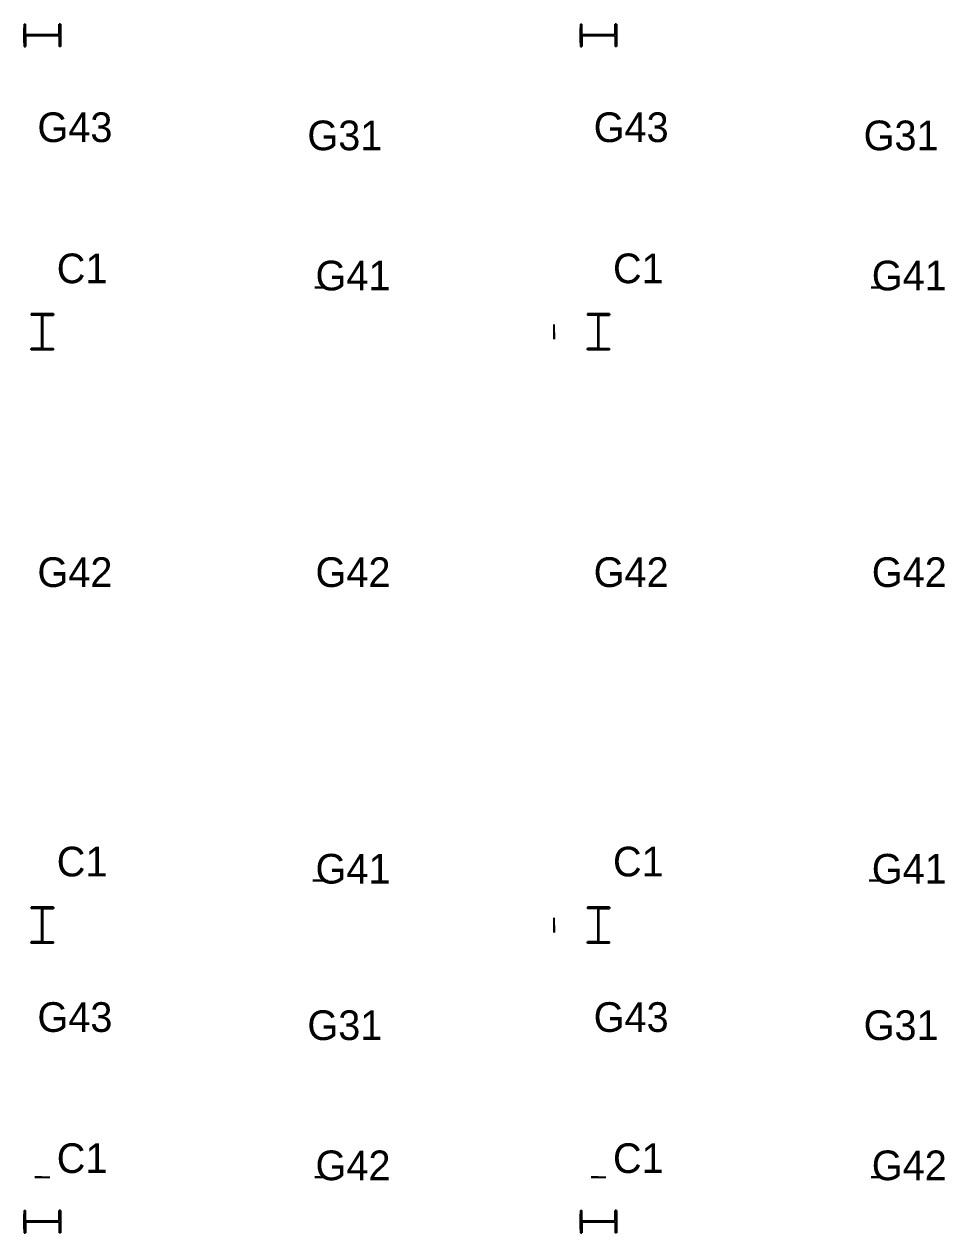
# Model space of a CAD drawing. Extents: x 0 to 468522, y -150 to 33063.
# Drawn here: x 339856 to 352269, y -150 to 16150 of the extents above; entities that cross this region are included whole.
import ezdxf
from ezdxf.enums import TextEntityAlignment as Align

# ---------------------------------------------------------------- set-up
doc = ezdxf.new("R2010")
doc.units = 0

msp = doc.modelspace()

# ---------------------------------------------------------------- linework, layer by layer
at = {"layer": 'C1'}
for p, q in [((339856, 16150, 6460), (339856, 15850, 6460)), ((339856, 16150, 6460), (339874, 16150, 6460)), ((339856, 16150, 3330), (339856, 15850, 3330)), ((339856, 16150, 3330), (339874, 16150, 3330)), ((339874, 16005.5, 6460), (339874, 16150, 6460)), ((339874, 16005.5, 3330), (339874, 16150, 3330)), ((340326, 16005.5, 6460), (340326, 16150, 6460)), ((340344, 16150, 6460), (340326, 16150, 6460)), ((340326, 16005.5, 3330), (340326, 16150, 3330)), ((340344, 16150, 3330), (340326, 16150, 3330)), ((340344, 16150, 6460), (340344, 15850, 6460)), ((340344, 16150, 3330), (340344, 15850, 3330)), ((347356, 16150, 6460), (347356, 15850, 6460)), ((347356, 16150, 6460), (347374, 16150, 6460)), ((347356, 16150, 3330), (347356, 15850, 3330)), ((347356, 16150, 3330), (347374, 16150, 3330)), ((347374, 16005.5, 6460), (347374, 16150, 6460)), ((347374, 16005.5, 3330), (347374, 16150, 3330)), ((347826, 16005.5, 6460), (347826, 16150, 6460)), ((347844, 16150, 6460), (347826, 16150, 6460)), ((347826, 16005.5, 3330), (347826, 16150, 3330)), ((347844, 16150, 3330), (347826, 16150, 3330)), ((347844, 16150, 6460), (347844, 15850, 6460)), ((347844, 16150, 3330), (347844, 15850, 3330)), ((340326, 16005.5, 6460), (339874, 16005.5, 6460)), ((339874, 16005.5, 6460), (339874, 16005.5, 6460)), ((339874, 16005.5, 6460), (339874, 16005.5, 6460)), ((339874, 16005.5, 6460), (339874, 16005.5, 6460)), ((340326, 16005.5, 3330), (339874, 16005.5, 3330)), ((339874, 16005.5, 3330), (339874, 16005.5, 3330)), ((339874, 16005.5, 3330), (339874, 16005.5, 3330)), ((339874, 16005.5, 3330), (339874, 16005.5, 3330)), ((340326, 15994.5, 6460), (339874, 15994.5, 6460)), ((339874, 15994.5, 6460), (339874, 15994.5, 6460)), ((339874, 15994.5, 6460), (339874, 15994.5, 6460)), ((339874, 15994.5, 6460), (339874, 15994.5, 6460)), ((339874, 15994.5, 6460), (339874, 15850, 6460)), ((340326, 15994.5, 3330), (339874, 15994.5, 3330)), ((339874, 15994.5, 3330), (339874, 15994.5, 3330)), ((339874, 15994.5, 3330), (339874, 15994.5, 3330)), ((339874, 15994.5, 3330), (339874, 15994.5, 3330)), ((339874, 15994.5, 3330), (339874, 15850, 3330)), ((340326, 16005.5, 6460), (340326, 16005.5, 6460)), ((340326, 16005.5, 6460), (340326, 16005.5, 6460)), ((340326, 16005.5, 6460), (340326, 16005.5, 6460)), ((340326, 16005.5, 3330), (340326, 16005.5, 3330)), ((340326, 16005.5, 3330), (340326, 16005.5, 3330)), ((340326, 16005.5, 3330), (340326, 16005.5, 3330)), ((340326, 15994.5, 6460), (340326, 15994.5, 6460)), ((340326, 15994.5, 6460), (340326, 15994.5, 6460)), ((340326, 15994.5, 6460), (340326, 15994.5, 6460)), ((340326, 15994.5, 6460), (340326, 15850, 6460)), ((340326, 15994.5, 3330), (340326, 15994.5, 3330)), ((340326, 15994.5, 3330), (340326, 15994.5, 3330)), ((340326, 15994.5, 3330), (340326, 15994.5, 3330)), ((340326, 15994.5, 3330), (340326, 15850, 3330)), ((347826, 16005.5, 6460), (347374, 16005.5, 6460)), ((347374, 16005.5, 6460), (347374, 16005.5, 6460)), ((347374, 16005.5, 6460), (347374, 16005.5, 6460)), ((347374, 16005.5, 6460), (347374, 16005.5, 6460)), ((347826, 16005.5, 3330), (347374, 16005.5, 3330)), ((347374, 16005.5, 3330), (347374, 16005.5, 3330)), ((347374, 16005.5, 3330), (347374, 16005.5, 3330)), ((347374, 16005.5, 3330), (347374, 16005.5, 3330)), ((347826, 15994.5, 6460), (347374, 15994.5, 6460)), ((347374, 15994.5, 6460), (347374, 15994.5, 6460)), ((347374, 15994.5, 6460), (347374, 15994.5, 6460)), ((347374, 15994.5, 6460), (347374, 15994.5, 6460)), ((347374, 15994.5, 6460), (347374, 15850, 6460)), ((347826, 15994.5, 3330), (347374, 15994.5, 3330)), ((347374, 15994.5, 3330), (347374, 15994.5, 3330)), ((347374, 15994.5, 3330), (347374, 15994.5, 3330)), ((347374, 15994.5, 3330), (347374, 15994.5, 3330)), ((347374, 15994.5, 3330), (347374, 15850, 3330)), ((347826, 16005.5, 6460), (347826, 16005.5, 6460)), ((347826, 16005.5, 6460), (347826, 16005.5, 6460)), ((347826, 16005.5, 6460), (347826, 16005.5, 6460)), ((347826, 16005.5, 3330), (347826, 16005.5, 3330)), ((347826, 16005.5, 3330), (347826, 16005.5, 3330)), ((347826, 16005.5, 3330), (347826, 16005.5, 3330)), ((347826, 15994.5, 6460), (347826, 15994.5, 6460)), ((347826, 15994.5, 6460), (347826, 15994.5, 6460)), ((347826, 15994.5, 6460), (347826, 15994.5, 6460)), ((347826, 15994.5, 6460), (347826, 15850, 6460)), ((347826, 15994.5, 3330), (347826, 15994.5, 3330)), ((347826, 15994.5, 3330), (347826, 15994.5, 3330)), ((347826, 15994.5, 3330), (347826, 15994.5, 3330)), ((347826, 15994.5, 3330), (347826, 15850, 3330)), ((339856, 15850, 6460), (339874, 15850, 6460)), ((339856, 15850, 3330), (339874, 15850, 3330)), ((340344, 15850, 6460), (340326, 15850, 6460)), ((340344, 15850, 3330), (340326, 15850, 3330)), ((347356, 15850, 6460), (347374, 15850, 6460)), ((347356, 15850, 3330), (347374, 15850, 3330)), ((347844, 15850, 6460), (347826, 15850, 6460)), ((347844, 15850, 3330), (347826, 15850, 3330)), ((340250, 12244, 6460), (339950, 12244, 6460)), ((339950, 12244, 6460), (339950, 12226, 6460)), ((340250, 12244, 3330), (339950, 12244, 3330)), ((339950, 12244, 3330), (339950, 12226, 3330)), ((340094.5, 12226, 6460), (339950, 12226, 6460)), ((340094.5, 12226, 3330), (339950, 12226, 3330)), ((340094.5, 11774, 6460), (340094.5, 12226, 6460)), ((340094.5, 12226, 6460), (340094.5, 12226, 6460)), ((340094.5, 12226, 6460), (340094.5, 12226, 6460)), ((340094.5, 12226, 6460), (340094.5, 12226, 6460)), ((340094.5, 11774, 3330), (340094.5, 12226, 3330)), ((340094.5, 12226, 3330), (340094.5, 12226, 3330)), ((340094.5, 12226, 3330), (340094.5, 12226, 3330)), ((340094.5, 12226, 3330), (340094.5, 12226, 3330)), ((340105.5, 11774, 6460), (340105.5, 12226, 6460)), ((340105.5, 12226, 6460), (340105.5, 12226, 6460)), ((340105.5, 12226, 6460), (340105.5, 12226, 6460)), ((340105.5, 12226, 6460), (340105.5, 12226, 6460)), ((340105.5, 12226, 6460), (340250, 12226, 6460)), ((340105.5, 11774, 3330), (340105.5, 12226, 3330)), ((340105.5, 12226, 3330), (340105.5, 12226, 3330)), ((340105.5, 12226, 3330), (340105.5, 12226, 3330)), ((340105.5, 12226, 3330), (340105.5, 12226, 3330)), ((340105.5, 12226, 3330), (340250, 12226, 3330)), ((340250, 12244, 6460), (340250, 12226, 6460)), ((340250, 12244, 3330), (340250, 12226, 3330)), ((347750, 12244, 6460), (347450, 12244, 6460)), ((347450, 12244, 6460), (347450, 12226, 6460)), ((347750, 12244, 3330), (347450, 12244, 3330)), ((347450, 12244, 3330), (347450, 12226, 3330)), ((347594.5, 12226, 6460), (347450, 12226, 6460)), ((347594.5, 12226, 3330), (347450, 12226, 3330)), ((347594.5, 11774, 6460), (347594.5, 12226, 6460)), ((347594.5, 12226, 6460), (347594.5, 12226, 6460)), ((347594.5, 12226, 6460), (347594.5, 12226, 6460)), ((347594.5, 12226, 6460), (347594.5, 12226, 6460)), ((347594.5, 11774, 3330), (347594.5, 12226, 3330)), ((347594.5, 12226, 3330), (347594.5, 12226, 3330)), ((347594.5, 12226, 3330), (347594.5, 12226, 3330)), ((347594.5, 12226, 3330), (347594.5, 12226, 3330)), ((347605.5, 11774, 6460), (347605.5, 12226, 6460)), ((347605.5, 12226, 6460), (347605.5, 12226, 6460)), ((347605.5, 12226, 6460), (347605.5, 12226, 6460)), ((347605.5, 12226, 6460), (347605.5, 12226, 6460)), ((347605.5, 12226, 6460), (347750, 12226, 6460)), ((347605.5, 11774, 3330), (347605.5, 12226, 3330)), ((347605.5, 12226, 3330), (347605.5, 12226, 3330)), ((347605.5, 12226, 3330), (347605.5, 12226, 3330)), ((347605.5, 12226, 3330), (347605.5, 12226, 3330)), ((347605.5, 12226, 3330), (347750, 12226, 3330)), ((347750, 12244, 6460), (347750, 12226, 6460)), ((347750, 12244, 3330), (347750, 12226, 3330)), ((340094.5, 11774, 6460), (339950, 11774, 6460)), ((339950, 11756, 6460), (339950, 11774, 6460)), ((340094.5, 11774, 3330), (339950, 11774, 3330)), ((339950, 11756, 3330), (339950, 11774, 3330)), ((340250, 11756, 6460), (339950, 11756, 6460)), ((340250, 11756, 3330), (339950, 11756, 3330)), ((340094.5, 11774, 6460), (340094.5, 11774, 6460)), ((340094.5, 11774, 6460), (340094.5, 11774, 6460)), ((340094.5, 11774, 6460), (340094.5, 11774, 6460)), ((340094.5, 11774, 3330), (340094.5, 11774, 3330)), ((340094.5, 11774, 3330), (340094.5, 11774, 3330)), ((340094.5, 11774, 3330), (340094.5, 11774, 3330)), ((340105.5, 11774, 6460), (340105.5, 11774, 6460)), ((340105.5, 11774, 6460), (340105.5, 11774, 6460)), ((340105.5, 11774, 6460), (340105.5, 11774, 6460)), ((340105.5, 11774, 6460), (340250, 11774, 6460)), ((340105.5, 11774, 3330), (340105.5, 11774, 3330)), ((340105.5, 11774, 3330), (340105.5, 11774, 3330)), ((340105.5, 11774, 3330), (340105.5, 11774, 3330)), ((340105.5, 11774, 3330), (340250, 11774, 3330)), ((340250, 11756, 6460), (340250, 11774, 6460)), ((340250, 11756, 3330), (340250, 11774, 3330)), ((347594.5, 11774, 6460), (347450, 11774, 6460)), ((347450, 11756, 6460), (347450, 11774, 6460)), ((347594.5, 11774, 3330), (347450, 11774, 3330)), ((347450, 11756, 3330), (347450, 11774, 3330)), ((347750, 11756, 6460), (347450, 11756, 6460)), ((347750, 11756, 3330), (347450, 11756, 3330)), ((347594.5, 11774, 6460), (347594.5, 11774, 6460)), ((347594.5, 11774, 6460), (347594.5, 11774, 6460)), ((347594.5, 11774, 6460), (347594.5, 11774, 6460)), ((347594.5, 11774, 3330), (347594.5, 11774, 3330)), ((347594.5, 11774, 3330), (347594.5, 11774, 3330)), ((347594.5, 11774, 3330), (347594.5, 11774, 3330)), ((347605.5, 11774, 6460), (347605.5, 11774, 6460)), ((347605.5, 11774, 6460), (347605.5, 11774, 6460)), ((347605.5, 11774, 6460), (347605.5, 11774, 6460)), ((347605.5, 11774, 6460), (347750, 11774, 6460)), ((347605.5, 11774, 3330), (347605.5, 11774, 3330)), ((347605.5, 11774, 3330), (347605.5, 11774, 3330)), ((347605.5, 11774, 3330), (347605.5, 11774, 3330)), ((347605.5, 11774, 3330), (347750, 11774, 3330)), ((347750, 11756, 6460), (347750, 11774, 6460)), ((347750, 11756, 3330), (347750, 11774, 3330)), ((340250, 4244, 6460), (339950, 4244, 6460)), ((339950, 4244, 6460), (339950, 4226, 6460)), ((340250, 4244, 3330), (339950, 4244, 3330)), ((339950, 4244, 3330), (339950, 4226, 3330)), ((340250, 4244, 6460), (340250, 4226, 6460)), ((340250, 4244, 3330), (340250, 4226, 3330)), ((347750, 4244, 6460), (347450, 4244, 6460)), ((347450, 4244, 6460), (347450, 4226, 6460)), ((347750, 4244, 3330), (347450, 4244, 3330)), ((347450, 4244, 3330), (347450, 4226, 3330)), ((347750, 4244, 6460), (347750, 4226, 6460)), ((347750, 4244, 3330), (347750, 4226, 3330)), ((340094.5, 4226, 6460), (339950, 4226, 6460)), ((340094.5, 4226, 3330), (339950, 4226, 3330)), ((340094.5, 3774, 6460), (340094.5, 4226, 6460)), ((340094.5, 4226, 6460), (340094.5, 4226, 6460)), ((340094.5, 4226, 6460), (340094.5, 4226, 6460)), ((340094.5, 4226, 6460), (340094.5, 4226, 6460)), ((340094.5, 3774, 3330), (340094.5, 4226, 3330)), ((340094.5, 4226, 3330), (340094.5, 4226, 3330)), ((340094.5, 4226, 3330), (340094.5, 4226, 3330)), ((340094.5, 4226, 3330), (340094.5, 4226, 3330)), ((340105.5, 3774, 6460), (340105.5, 4226, 6460)), ((340105.5, 4226, 6460), (340105.5, 4226, 6460)), ((340105.5, 4226, 6460), (340105.5, 4226, 6460)), ((340105.5, 4226, 6460), (340105.5, 4226, 6460)), ((340105.5, 4226, 6460), (340250, 4226, 6460)), ((340105.5, 3774, 3330), (340105.5, 4226, 3330)), ((340105.5, 4226, 3330), (340105.5, 4226, 3330)), ((340105.5, 4226, 3330), (340105.5, 4226, 3330)), ((340105.5, 4226, 3330), (340105.5, 4226, 3330)), ((340105.5, 4226, 3330), (340250, 4226, 3330)), ((347594.5, 4226, 6460), (347450, 4226, 6460)), ((347594.5, 4226, 3330), (347450, 4226, 3330)), ((347594.5, 3774, 6460), (347594.5, 4226, 6460)), ((347594.5, 4226, 6460), (347594.5, 4226, 6460)), ((347594.5, 4226, 6460), (347594.5, 4226, 6460)), ((347594.5, 4226, 6460), (347594.5, 4226, 6460)), ((347594.5, 3774, 3330), (347594.5, 4226, 3330)), ((347594.5, 4226, 3330), (347594.5, 4226, 3330)), ((347594.5, 4226, 3330), (347594.5, 4226, 3330)), ((347594.5, 4226, 3330), (347594.5, 4226, 3330)), ((347605.5, 3774, 6460), (347605.5, 4226, 6460)), ((347605.5, 4226, 6460), (347605.5, 4226, 6460)), ((347605.5, 4226, 6460), (347605.5, 4226, 6460)), ((347605.5, 4226, 6460), (347605.5, 4226, 6460)), ((347605.5, 4226, 6460), (347750, 4226, 6460)), ((347605.5, 3774, 3330), (347605.5, 4226, 3330)), ((347605.5, 4226, 3330), (347605.5, 4226, 3330)), ((347605.5, 4226, 3330), (347605.5, 4226, 3330)), ((347605.5, 4226, 3330), (347605.5, 4226, 3330)), ((347605.5, 4226, 3330), (347750, 4226, 3330)), ((340094.5, 3774, 6460), (339950, 3774, 6460)), ((339950, 3756, 6460), (339950, 3774, 6460)), ((340094.5, 3774, 3330), (339950, 3774, 3330)), ((339950, 3756, 3330), (339950, 3774, 3330)), ((340250, 3756, 6460), (339950, 3756, 6460)), ((340250, 3756, 3330), (339950, 3756, 3330)), ((340094.5, 3774, 6460), (340094.5, 3774, 6460)), ((340094.5, 3774, 6460), (340094.5, 3774, 6460)), ((340094.5, 3774, 6460), (340094.5, 3774, 6460)), ((340094.5, 3774, 3330), (340094.5, 3774, 3330)), ((340094.5, 3774, 3330), (340094.5, 3774, 3330)), ((340094.5, 3774, 3330), (340094.5, 3774, 3330)), ((340105.5, 3774, 6460), (340105.5, 3774, 6460)), ((340105.5, 3774, 6460), (340105.5, 3774, 6460)), ((340105.5, 3774, 6460), (340105.5, 3774, 6460)), ((340105.5, 3774, 6460), (340250, 3774, 6460)), ((340105.5, 3774, 3330), (340105.5, 3774, 3330)), ((340105.5, 3774, 3330), (340105.5, 3774, 3330)), ((340105.5, 3774, 3330), (340105.5, 3774, 3330)), ((340105.5, 3774, 3330), (340250, 3774, 3330)), ((340250, 3756, 6460), (340250, 3774, 6460)), ((340250, 3756, 3330), (340250, 3774, 3330)), ((347594.5, 3774, 6460), (347450, 3774, 6460)), ((347450, 3756, 6460), (347450, 3774, 6460)), ((347594.5, 3774, 3330), (347450, 3774, 3330)), ((347450, 3756, 3330), (347450, 3774, 3330)), ((347750, 3756, 6460), (347450, 3756, 6460)), ((347750, 3756, 3330), (347450, 3756, 3330)), ((347594.5, 3774, 6460), (347594.5, 3774, 6460)), ((347594.5, 3774, 6460), (347594.5, 3774, 6460)), ((347594.5, 3774, 6460), (347594.5, 3774, 6460)), ((347594.5, 3774, 3330), (347594.5, 3774, 3330)), ((347594.5, 3774, 3330), (347594.5, 3774, 3330)), ((347594.5, 3774, 3330), (347594.5, 3774, 3330)), ((347605.5, 3774, 6460), (347605.5, 3774, 6460)), ((347605.5, 3774, 6460), (347605.5, 3774, 6460)), ((347605.5, 3774, 6460), (347605.5, 3774, 6460)), ((347605.5, 3774, 6460), (347750, 3774, 6460)), ((347605.5, 3774, 3330), (347605.5, 3774, 3330)), ((347605.5, 3774, 3330), (347605.5, 3774, 3330)), ((347605.5, 3774, 3330), (347605.5, 3774, 3330)), ((347605.5, 3774, 3330), (347750, 3774, 3330)), ((347750, 3756, 6460), (347750, 3774, 6460)), ((347750, 3756, 3330), (347750, 3774, 3330)), ((339856, 150, 6460), (339856, -150, 6460)), ((339856, 150, 6460), (339874, 150, 6460)), ((339856, 150, 3330), (339856, -150, 3330)), ((339856, 150, 3330), (339874, 150, 3330)), ((339874, 5.5, 6460), (339874, 150, 6460)), ((339874, 5.5, 3330), (339874, 150, 3330)), ((340326, 5.5, 6460), (339874, 5.5, 6460)), ((339874, 5.5, 6460), (339874, 5.5, 6460)), ((339874, 5.5, 6460), (339874, 5.5, 6460)), ((339874, 5.5, 6460), (339874, 5.5, 6460)), ((340326, 5.5, 3330), (339874, 5.5, 3330)), ((339874, 5.5, 3330), (339874, 5.5, 3330)), ((339874, 5.5, 3330), (339874, 5.5, 3330)), ((339874, 5.5, 3330), (339874, 5.5, 3330)), ((340326, 5.5, 6460), (340326, 150, 6460)), ((340344, 150, 6460), (340326, 150, 6460)), ((340326, 5.5, 3330), (340326, 150, 3330)), ((340344, 150, 3330), (340326, 150, 3330)), ((340326, 5.5, 6460), (340326, 5.5, 6460)), ((340326, 5.5, 6460), (340326, 5.5, 6460)), ((340326, 5.5, 6460), (340326, 5.5, 6460)), ((340326, 5.5, 3330), (340326, 5.5, 3330)), ((340326, 5.5, 3330), (340326, 5.5, 3330)), ((340326, 5.5, 3330), (340326, 5.5, 3330)), ((340344, 150, 6460), (340344, -150, 6460)), ((340344, 150, 3330), (340344, -150, 3330)), ((347356, 150, 6460), (347356, -150, 6460)), ((347356, 150, 6460), (347374, 150, 6460)), ((347356, 150, 3330), (347356, -150, 3330)), ((347356, 150, 3330), (347374, 150, 3330)), ((347374, 5.5, 6460), (347374, 150, 6460)), ((347374, 5.5, 3330), (347374, 150, 3330)), ((347826, 5.5, 6460), (347374, 5.5, 6460)), ((347374, 5.5, 6460), (347374, 5.5, 6460)), ((347374, 5.5, 6460), (347374, 5.5, 6460)), ((347374, 5.5, 6460), (347374, 5.5, 6460)), ((347826, 5.5, 3330), (347374, 5.5, 3330)), ((347374, 5.5, 3330), (347374, 5.5, 3330)), ((347374, 5.5, 3330), (347374, 5.5, 3330)), ((347374, 5.5, 3330), (347374, 5.5, 3330)), ((347826, 5.5, 6460), (347826, 150, 6460)), ((347844, 150, 6460), (347826, 150, 6460)), ((347826, 5.5, 3330), (347826, 150, 3330)), ((347844, 150, 3330), (347826, 150, 3330)), ((347826, 5.5, 6460), (347826, 5.5, 6460)), ((347826, 5.5, 6460), (347826, 5.5, 6460)), ((347826, 5.5, 6460), (347826, 5.5, 6460)), ((347826, 5.5, 3330), (347826, 5.5, 3330)), ((347826, 5.5, 3330), (347826, 5.5, 3330)), ((347826, 5.5, 3330), (347826, 5.5, 3330)), ((347844, 150, 6460), (347844, -150, 6460)), ((347844, 150, 3330), (347844, -150, 3330)), ((339856, -150, 6460), (339874, -150, 6460)), ((339856, -150, 3330), (339874, -150, 3330)), ((340326, -5.5, 6460), (339874, -5.5, 6460)), ((339874, -5.5, 6460), (339874, -5.5, 6460)), ((339874, -5.5, 6460), (339874, -5.5, 6460)), ((339874, -5.5, 6460), (339874, -5.5, 6460)), ((339874, -5.5, 6460), (339874, -150, 6460)), ((340326, -5.5, 3330), (339874, -5.5, 3330)), ((339874, -5.5, 3330), (339874, -5.5, 3330)), ((339874, -5.5, 3330), (339874, -5.5, 3330)), ((339874, -5.5, 3330), (339874, -5.5, 3330)), ((339874, -5.5, 3330), (339874, -150, 3330)), ((340326, -5.5, 6460), (340326, -5.5, 6460)), ((340326, -5.5, 6460), (340326, -5.5, 6460)), ((340326, -5.5, 6460), (340326, -5.5, 6460)), ((340326, -5.5, 6460), (340326, -150, 6460)), ((340326, -5.5, 3330), (340326, -5.5, 3330)), ((340326, -5.5, 3330), (340326, -5.5, 3330)), ((340326, -5.5, 3330), (340326, -5.5, 3330)), ((340326, -5.5, 3330), (340326, -150, 3330)), ((340344, -150, 6460), (340326, -150, 6460)), ((340344, -150, 3330), (340326, -150, 3330)), ((347356, -150, 6460), (347374, -150, 6460)), ((347356, -150, 3330), (347374, -150, 3330)), ((347826, -5.5, 6460), (347374, -5.5, 6460)), ((347374, -5.5, 6460), (347374, -5.5, 6460)), ((347374, -5.5, 6460), (347374, -5.5, 6460)), ((347374, -5.5, 6460), (347374, -5.5, 6460)), ((347374, -5.5, 6460), (347374, -150, 6460)), ((347826, -5.5, 3330), (347374, -5.5, 3330)), ((347374, -5.5, 3330), (347374, -5.5, 3330)), ((347374, -5.5, 3330), (347374, -5.5, 3330)), ((347374, -5.5, 3330), (347374, -5.5, 3330)), ((347374, -5.5, 3330), (347374, -150, 3330)), ((347826, -5.5, 6460), (347826, -5.5, 6460)), ((347826, -5.5, 6460), (347826, -5.5, 6460)), ((347826, -5.5, 6460), (347826, -5.5, 6460)), ((347826, -5.5, 6460), (347826, -150, 6460)), ((347826, -5.5, 3330), (347826, -5.5, 3330)), ((347826, -5.5, 3330), (347826, -5.5, 3330)), ((347826, -5.5, 3330), (347826, -5.5, 3330)), ((347826, -5.5, 3330), (347826, -150, 3330)), ((347844, -150, 6460), (347826, -150, 6460)), ((347844, -150, 3330), (347826, -150, 3330))]:
    msp.add_line(p, q, dxfattribs=at)
at = {"layer": 'G31', "extrusion": (0, 1, 0)}
for p, q in [((343775, 12600, 6610), (343925, 12600, 6610)), ((343775, 12600, 6310), (343925, 12600, 6310)), ((343846.75, 12600, 6601), (343775, 12600, 6601)), ((343775, 12600, 6610), (343775, 12600, 6601)), ((343846.75, 12600, 6319), (343775, 12600, 6319)), ((343775, 12600, 6310), (343775, 12600, 6319)), ((343846.75, 12600, 6319), (343846.75, 12600, 6601)), ((343846.75, 12600, 6601), (343846.75, 12600, 6601)), ((343846.75, 12600, 6319), (343846.75, 12600, 6319)), ((343846.75, 12600, 6601), (343846.75, 12600, 6601)), ((343846.75, 12600, 6319), (343846.75, 12600, 6319)), ((343846.75, 12600, 6601), (343846.75, 12600, 6601)), ((343846.75, 12600, 6319), (343846.75, 12600, 6319)), ((343853.25, 12600, 6319), (343853.25, 12600, 6601)), ((343853.25, 12600, 6319), (343853.25, 12600, 6319)), ((343853.25, 12600, 6601), (343853.25, 12600, 6601)), ((343853.25, 12600, 6319), (343853.25, 12600, 6319)), ((343853.25, 12600, 6601), (343853.25, 12600, 6601)), ((343853.25, 12600, 6319), (343853.25, 12600, 6319)), ((343853.25, 12600, 6601), (343853.25, 12600, 6601)), ((343853.25, 12600, 6601), (343925, 12600, 6601)), ((343853.25, 12600, 6319), (343925, 12600, 6319)), ((343925, 12600, 6610), (343925, 12600, 6601)), ((343925, 12600, 6310), (343925, 12600, 6319)), ((351275, 12600, 6610), (351425, 12600, 6610)), ((351275, 12600, 6310), (351425, 12600, 6310)), ((351346.75, 12600, 6601), (351275, 12600, 6601)), ((351275, 12600, 6610), (351275, 12600, 6601)), ((351346.75, 12600, 6319), (351275, 12600, 6319)), ((351275, 12600, 6310), (351275, 12600, 6319)), ((351346.75, 12600, 6319), (351346.75, 12600, 6601)), ((351346.75, 12600, 6601), (351346.75, 12600, 6601)), ((351346.75, 12600, 6319), (351346.75, 12600, 6319)), ((351346.75, 12600, 6601), (351346.75, 12600, 6601)), ((351346.75, 12600, 6319), (351346.75, 12600, 6319)), ((351346.75, 12600, 6601), (351346.75, 12600, 6601)), ((351346.75, 12600, 6319), (351346.75, 12600, 6319)), ((351353.25, 12600, 6319), (351353.25, 12600, 6601)), ((351353.25, 12600, 6319), (351353.25, 12600, 6319)), ((351353.25, 12600, 6601), (351353.25, 12600, 6601)), ((351353.25, 12600, 6319), (351353.25, 12600, 6319)), ((351353.25, 12600, 6601), (351353.25, 12600, 6601)), ((351353.25, 12600, 6319), (351353.25, 12600, 6319)), ((351353.25, 12600, 6601), (351353.25, 12600, 6601)), ((351353.25, 12600, 6601), (351425, 12600, 6601)), ((351353.25, 12600, 6319), (351425, 12600, 6319)), ((351425, 12600, 6610), (351425, 12600, 6601)), ((351425, 12600, 6310), (351425, 12600, 6319)), ((343775, 600, 6610), (343925, 600, 6610)), ((343775, 600, 6310), (343925, 600, 6310)), ((343846.75, 600, 6601), (343775, 600, 6601)), ((343775, 600, 6610), (343775, 600, 6601)), ((343846.75, 600, 6319), (343775, 600, 6319)), ((343775, 600, 6310), (343775, 600, 6319)), ((343846.75, 600, 6319), (343846.75, 600, 6601)), ((343846.75, 600, 6601), (343846.75, 600, 6601)), ((343846.75, 600, 6319), (343846.75, 600, 6319)), ((343846.75, 600, 6601), (343846.75, 600, 6601)), ((343846.75, 600, 6319), (343846.75, 600, 6319)), ((343846.75, 600, 6601), (343846.75, 600, 6601)), ((343846.75, 600, 6319), (343846.75, 600, 6319)), ((343853.25, 600, 6319), (343853.25, 600, 6601)), ((343853.25, 600, 6319), (343853.25, 600, 6319)), ((343853.25, 600, 6601), (343853.25, 600, 6601)), ((343853.25, 600, 6319), (343853.25, 600, 6319)), ((343853.25, 600, 6601), (343853.25, 600, 6601)), ((343853.25, 600, 6319), (343853.25, 600, 6319)), ((343853.25, 600, 6601), (343853.25, 600, 6601)), ((343853.25, 600, 6601), (343925, 600, 6601)), ((343853.25, 600, 6319), (343925, 600, 6319)), ((343925, 600, 6610), (343925, 600, 6601)), ((343925, 600, 6310), (343925, 600, 6319)), ((351275, 600, 6610), (351425, 600, 6610)), ((351275, 600, 6310), (351425, 600, 6310)), ((351346.75, 600, 6601), (351275, 600, 6601)), ((351275, 600, 6610), (351275, 600, 6601)), ((351346.75, 600, 6319), (351275, 600, 6319)), ((351275, 600, 6310), (351275, 600, 6319)), ((351346.75, 600, 6319), (351346.75, 600, 6601)), ((351346.75, 600, 6601), (351346.75, 600, 6601)), ((351346.75, 600, 6319), (351346.75, 600, 6319)), ((351346.75, 600, 6601), (351346.75, 600, 6601)), ((351346.75, 600, 6319), (351346.75, 600, 6319)), ((351346.75, 600, 6601), (351346.75, 600, 6601)), ((351346.75, 600, 6319), (351346.75, 600, 6319)), ((351353.25, 600, 6319), (351353.25, 600, 6601)), ((351353.25, 600, 6319), (351353.25, 600, 6319)), ((351353.25, 600, 6601), (351353.25, 600, 6601)), ((351353.25, 600, 6319), (351353.25, 600, 6319)), ((351353.25, 600, 6601), (351353.25, 600, 6601)), ((351353.25, 600, 6319), (351353.25, 600, 6319)), ((351353.25, 600, 6601), (351353.25, 600, 6601)), ((351353.25, 600, 6601), (351425, 600, 6601)), ((351353.25, 600, 6319), (351425, 600, 6319)), ((351425, 600, 6610), (351425, 600, 6601)), ((351425, 600, 6310), (351425, 600, 6319))]:
    msp.add_line(p, q, dxfattribs=at)
at = {"layer": 'G41', "extrusion": (-1, 0, 0)}
for p, q in [((347000, 11900, 6660), (347000, 12100, 6660)), ((347000, 11900, 6260), (347000, 12100, 6260)), ((347000, 12006, 6638), (347000, 12100, 6638)), ((347000, 12100, 6660), (347000, 12100, 6638)), ((347000, 12006, 6282), (347000, 12100, 6282)), ((347000, 12100, 6260), (347000, 12100, 6282)), ((347000, 12006, 6282), (347000, 12006, 6638)), ((347000, 12006, 6282), (347000, 12006, 6282)), ((347000, 12006, 6638), (347000, 12006, 6638)), ((347000, 12006, 6282), (347000, 12006, 6282)), ((347000, 12006, 6638), (347000, 12006, 6638)), ((347000, 12006, 6282), (347000, 12006, 6282)), ((347000, 12006, 6638), (347000, 12006, 6638)), ((347000, 11994, 6282), (347000, 11994, 6638)), ((347000, 11994, 6638), (347000, 11994, 6638)), ((347000, 11994, 6282), (347000, 11994, 6282)), ((347000, 11994, 6638), (347000, 11994, 6638)), ((347000, 11994, 6282), (347000, 11994, 6282)), ((347000, 11994, 6638), (347000, 11994, 6638)), ((347000, 11994, 6282), (347000, 11994, 6282)), ((347000, 11994, 6638), (347000, 11900, 6638)), ((347000, 11994, 6282), (347000, 11900, 6282)), ((347000, 11900, 6660), (347000, 11900, 6638)), ((347000, 11900, 6260), (347000, 11900, 6282)), ((347000, 3900, 6660), (347000, 4100, 6660)), ((347000, 3900, 6260), (347000, 4100, 6260)), ((347000, 4006, 6638), (347000, 4100, 6638)), ((347000, 4100, 6660), (347000, 4100, 6638)), ((347000, 4006, 6282), (347000, 4100, 6282)), ((347000, 4100, 6260), (347000, 4100, 6282)), ((347000, 4006, 6282), (347000, 4006, 6638)), ((347000, 4006, 6282), (347000, 4006, 6282)), ((347000, 4006, 6638), (347000, 4006, 6638)), ((347000, 4006, 6282), (347000, 4006, 6282)), ((347000, 4006, 6638), (347000, 4006, 6638)), ((347000, 4006, 6282), (347000, 4006, 6282)), ((347000, 4006, 6638), (347000, 4006, 6638)), ((347000, 3994, 6282), (347000, 3994, 6638)), ((347000, 3994, 6638), (347000, 3994, 6638)), ((347000, 3994, 6282), (347000, 3994, 6282)), ((347000, 3994, 6638), (347000, 3994, 6638)), ((347000, 3994, 6282), (347000, 3994, 6282)), ((347000, 3994, 6638), (347000, 3994, 6638)), ((347000, 3994, 6282), (347000, 3994, 6282)), ((347000, 3994, 6638), (347000, 3900, 6638)), ((347000, 3994, 6282), (347000, 3900, 6282)), ((347000, 3900, 6660), (347000, 3900, 6638)), ((347000, 3900, 6260), (347000, 3900, 6282))]:
    msp.add_line(p, q, dxfattribs=at)
at = {"layer": 'G42', "extrusion": (-1, 0, 0)}
for p, q in [((339856, 15900, 6660), (339856, 16100, 6660)), ((339856, 15900, 6260), (339856, 16100, 6260)), ((339856, 16004.5, 6646), (339856, 16100, 6646)), ((339856, 16100, 6660), (339856, 16100, 6646)), ((339856, 16004.5, 6274), (339856, 16100, 6274)), ((339856, 16100, 6260), (339856, 16100, 6274)), ((339856, 16004.5, 6274), (339856, 16004.5, 6646)), ((339856, 16004.5, 6274), (339856, 16004.5, 6274)), ((339856, 16004.5, 6646), (339856, 16004.5, 6646)), ((339856, 16004.5, 6274), (339856, 16004.5, 6274)), ((339856, 16004.5, 6646), (339856, 16004.5, 6646)), ((339856, 16004.5, 6274), (339856, 16004.5, 6274)), ((339856, 16004.5, 6646), (339856, 16004.5, 6646)), ((339856, 15995.5, 6274), (339856, 15995.5, 6646)), ((339856, 15995.5, 6646), (339856, 15995.5, 6646)), ((339856, 15995.5, 6274), (339856, 15995.5, 6274)), ((339856, 15995.5, 6646), (339856, 15995.5, 6646)), ((339856, 15995.5, 6274), (339856, 15995.5, 6274)), ((339856, 15995.5, 6646), (339856, 15995.5, 6646)), ((339856, 15995.5, 6274), (339856, 15995.5, 6274)), ((339856, 15995.5, 6646), (339856, 15900, 6646)), ((339856, 15995.5, 6274), (339856, 15900, 6274)), ((347356, 15900, 6660), (347356, 16100, 6660)), ((347356, 15900, 6260), (347356, 16100, 6260)), ((347356, 16004.5, 6646), (347356, 16100, 6646)), ((347356, 16100, 6660), (347356, 16100, 6646)), ((347356, 16004.5, 6274), (347356, 16100, 6274)), ((347356, 16100, 6260), (347356, 16100, 6274)), ((347356, 16004.5, 6274), (347356, 16004.5, 6646)), ((347356, 16004.5, 6274), (347356, 16004.5, 6274)), ((347356, 16004.5, 6646), (347356, 16004.5, 6646)), ((347356, 16004.5, 6274), (347356, 16004.5, 6274)), ((347356, 16004.5, 6646), (347356, 16004.5, 6646)), ((347356, 16004.5, 6274), (347356, 16004.5, 6274)), ((347356, 16004.5, 6646), (347356, 16004.5, 6646)), ((347356, 15995.5, 6274), (347356, 15995.5, 6646)), ((347356, 15995.5, 6646), (347356, 15995.5, 6646)), ((347356, 15995.5, 6274), (347356, 15995.5, 6274)), ((347356, 15995.5, 6646), (347356, 15995.5, 6646)), ((347356, 15995.5, 6274), (347356, 15995.5, 6274)), ((347356, 15995.5, 6646), (347356, 15995.5, 6646)), ((347356, 15995.5, 6274), (347356, 15995.5, 6274)), ((347356, 15995.5, 6646), (347356, 15900, 6646)), ((347356, 15995.5, 6274), (347356, 15900, 6274)), ((339856, 15900, 6660), (339856, 15900, 6646)), ((339856, 15900, 6260), (339856, 15900, 6274)), ((347356, 15900, 6660), (347356, 15900, 6646)), ((347356, 15900, 6260), (347356, 15900, 6274)), ((339856, -100, 6660), (339856, 100, 6660)), ((339856, -100, 6260), (339856, 100, 6260)), ((339856, 4.5, 6646), (339856, 100, 6646)), ((339856, 100, 6660), (339856, 100, 6646)), ((339856, 4.5, 6274), (339856, 100, 6274)), ((339856, 100, 6260), (339856, 100, 6274)), ((339856, 4.5, 6274), (339856, 4.5, 6646)), ((339856, 4.5, 6274), (339856, 4.5, 6274)), ((339856, 4.5, 6646), (339856, 4.5, 6646)), ((339856, 4.5, 6274), (339856, 4.5, 6274)), ((339856, 4.5, 6646), (339856, 4.5, 6646)), ((339856, 4.5, 6274), (339856, 4.5, 6274)), ((339856, 4.5, 6646), (339856, 4.5, 6646)), ((347356, -100, 6660), (347356, 100, 6660)), ((347356, -100, 6260), (347356, 100, 6260)), ((347356, 4.5, 6646), (347356, 100, 6646)), ((347356, 100, 6660), (347356, 100, 6646)), ((347356, 4.5, 6274), (347356, 100, 6274)), ((347356, 100, 6260), (347356, 100, 6274)), ((347356, 4.5, 6274), (347356, 4.5, 6646)), ((347356, 4.5, 6274), (347356, 4.5, 6274)), ((347356, 4.5, 6646), (347356, 4.5, 6646)), ((347356, 4.5, 6274), (347356, 4.5, 6274)), ((347356, 4.5, 6646), (347356, 4.5, 6646)), ((347356, 4.5, 6274), (347356, 4.5, 6274)), ((347356, 4.5, 6646), (347356, 4.5, 6646)), ((339856, -4.5, 6274), (339856, -4.5, 6646)), ((339856, -4.5, 6646), (339856, -4.5, 6646)), ((339856, -4.5, 6274), (339856, -4.5, 6274)), ((339856, -4.5, 6646), (339856, -4.5, 6646)), ((339856, -4.5, 6274), (339856, -4.5, 6274)), ((339856, -4.5, 6646), (339856, -4.5, 6646)), ((339856, -4.5, 6274), (339856, -4.5, 6274)), ((339856, -4.5, 6646), (339856, -100, 6646)), ((339856, -4.5, 6274), (339856, -100, 6274)), ((339856, -100, 6660), (339856, -100, 6646)), ((339856, -100, 6260), (339856, -100, 6274)), ((347356, -4.5, 6274), (347356, -4.5, 6646)), ((347356, -4.5, 6646), (347356, -4.5, 6646)), ((347356, -4.5, 6274), (347356, -4.5, 6274)), ((347356, -4.5, 6646), (347356, -4.5, 6646)), ((347356, -4.5, 6274), (347356, -4.5, 6274)), ((347356, -4.5, 6646), (347356, -4.5, 6646)), ((347356, -4.5, 6274), (347356, -4.5, 6274)), ((347356, -4.5, 6646), (347356, -100, 6646)), ((347356, -4.5, 6274), (347356, -100, 6274)), ((347356, -100, 6660), (347356, -100, 6646)), ((347356, -100, 6260), (347356, -100, 6274))]:
    msp.add_line(p, q, dxfattribs=at)
at = {"layer": 'G42', "extrusion": (0, 1, 0)}
for p, q in [((343750, 4600, 6660), (343950, 4600, 6660)), ((343750, 4600, 6260), (343950, 4600, 6260)), ((343845.5, 4600, 6646), (343750, 4600, 6646)), ((343750, 4600, 6660), (343750, 4600, 6646)), ((343845.5, 4600, 6274), (343750, 4600, 6274)), ((343750, 4600, 6260), (343750, 4600, 6274)), ((343845.5, 4600, 6274), (343845.5, 4600, 6646)), ((343845.5, 4600, 6646), (343845.5, 4600, 6646)), ((343845.5, 4600, 6274), (343845.5, 4600, 6274)), ((343845.5, 4600, 6646), (343845.5, 4600, 6646)), ((343845.5, 4600, 6274), (343845.5, 4600, 6274)), ((343845.5, 4600, 6646), (343845.5, 4600, 6646)), ((343845.5, 4600, 6274), (343845.5, 4600, 6274)), ((343854.5, 4600, 6274), (343854.5, 4600, 6646)), ((343854.5, 4600, 6274), (343854.5, 4600, 6274)), ((343854.5, 4600, 6646), (343854.5, 4600, 6646)), ((343854.5, 4600, 6274), (343854.5, 4600, 6274)), ((343854.5, 4600, 6646), (343854.5, 4600, 6646)), ((343854.5, 4600, 6274), (343854.5, 4600, 6274)), ((343854.5, 4600, 6646), (343854.5, 4600, 6646)), ((343854.5, 4600, 6646), (343950, 4600, 6646)), ((343854.5, 4600, 6274), (343950, 4600, 6274)), ((343950, 4600, 6660), (343950, 4600, 6646)), ((343950, 4600, 6260), (343950, 4600, 6274)), ((351250, 4600, 6660), (351450, 4600, 6660)), ((351250, 4600, 6260), (351450, 4600, 6260)), ((351345.5, 4600, 6646), (351250, 4600, 6646)), ((351250, 4600, 6660), (351250, 4600, 6646)), ((351345.5, 4600, 6274), (351250, 4600, 6274)), ((351250, 4600, 6260), (351250, 4600, 6274)), ((351345.5, 4600, 6274), (351345.5, 4600, 6646)), ((351345.5, 4600, 6646), (351345.5, 4600, 6646)), ((351345.5, 4600, 6274), (351345.5, 4600, 6274)), ((351345.5, 4600, 6646), (351345.5, 4600, 6646)), ((351345.5, 4600, 6274), (351345.5, 4600, 6274)), ((351345.5, 4600, 6646), (351345.5, 4600, 6646)), ((351345.5, 4600, 6274), (351345.5, 4600, 6274)), ((351354.5, 4600, 6274), (351354.5, 4600, 6646)), ((351354.5, 4600, 6274), (351354.5, 4600, 6274)), ((351354.5, 4600, 6646), (351354.5, 4600, 6646)), ((351354.5, 4600, 6274), (351354.5, 4600, 6274)), ((351354.5, 4600, 6646), (351354.5, 4600, 6646)), ((351354.5, 4600, 6274), (351354.5, 4600, 6274)), ((351354.5, 4600, 6646), (351354.5, 4600, 6646)), ((351354.5, 4600, 6646), (351450, 4600, 6646)), ((351354.5, 4600, 6274), (351450, 4600, 6274)), ((351450, 4600, 6660), (351450, 4600, 6646)), ((351450, 4600, 6260), (351450, 4600, 6274)), ((340000, 4244, 6660), (340200, 4244, 6660)), ((340000, 4244, 6260), (340200, 4244, 6260)), ((340095.5, 4244, 6646), (340000, 4244, 6646)), ((340000, 4244, 6660), (340000, 4244, 6646)), ((340095.5, 4244, 6274), (340000, 4244, 6274)), ((340000, 4244, 6260), (340000, 4244, 6274)), ((340095.5, 4244, 6274), (340095.5, 4244, 6646)), ((340095.5, 4244, 6646), (340095.5, 4244, 6646)), ((340095.5, 4244, 6274), (340095.5, 4244, 6274)), ((340095.5, 4244, 6646), (340095.5, 4244, 6646)), ((340095.5, 4244, 6274), (340095.5, 4244, 6274)), ((340095.5, 4244, 6646), (340095.5, 4244, 6646)), ((340095.5, 4244, 6274), (340095.5, 4244, 6274)), ((340104.5, 4244, 6274), (340104.5, 4244, 6646)), ((340104.5, 4244, 6274), (340104.5, 4244, 6274)), ((340104.5, 4244, 6646), (340104.5, 4244, 6646)), ((340104.5, 4244, 6274), (340104.5, 4244, 6274)), ((340104.5, 4244, 6646), (340104.5, 4244, 6646)), ((340104.5, 4244, 6274), (340104.5, 4244, 6274)), ((340104.5, 4244, 6646), (340104.5, 4244, 6646)), ((340104.5, 4244, 6646), (340200, 4244, 6646)), ((340104.5, 4244, 6274), (340200, 4244, 6274)), ((340200, 4244, 6660), (340200, 4244, 6646)), ((340200, 4244, 6260), (340200, 4244, 6274)), ((347500, 4244, 6660), (347700, 4244, 6660)), ((347500, 4244, 6260), (347700, 4244, 6260)), ((347595.5, 4244, 6646), (347500, 4244, 6646)), ((347500, 4244, 6660), (347500, 4244, 6646)), ((347595.5, 4244, 6274), (347500, 4244, 6274)), ((347500, 4244, 6260), (347500, 4244, 6274)), ((347595.5, 4244, 6274), (347595.5, 4244, 6646)), ((347595.5, 4244, 6646), (347595.5, 4244, 6646)), ((347595.5, 4244, 6274), (347595.5, 4244, 6274)), ((347595.5, 4244, 6646), (347595.5, 4244, 6646)), ((347595.5, 4244, 6274), (347595.5, 4244, 6274)), ((347595.5, 4244, 6646), (347595.5, 4244, 6646)), ((347595.5, 4244, 6274), (347595.5, 4244, 6274)), ((347604.5, 4244, 6274), (347604.5, 4244, 6646)), ((347604.5, 4244, 6274), (347604.5, 4244, 6274)), ((347604.5, 4244, 6646), (347604.5, 4244, 6646)), ((347604.5, 4244, 6274), (347604.5, 4244, 6274)), ((347604.5, 4244, 6646), (347604.5, 4244, 6646)), ((347604.5, 4244, 6274), (347604.5, 4244, 6274)), ((347604.5, 4244, 6646), (347604.5, 4244, 6646)), ((347604.5, 4244, 6646), (347700, 4244, 6646)), ((347604.5, 4244, 6274), (347700, 4244, 6274)), ((347700, 4244, 6660), (347700, 4244, 6646)), ((347700, 4244, 6260), (347700, 4244, 6274))]:
    msp.add_line(p, q, dxfattribs=at)
at = {"layer": 'G43', "extrusion": (0, 1, 0)}
for p, q in [((340000, 12244, 6660), (340200, 12244, 6660)), ((340000, 12244, 6260), (340200, 12244, 6260)), ((340096, 12244, 6647), (340000, 12244, 6647)), ((340000, 12244, 6660), (340000, 12244, 6647)), ((340096, 12244, 6273), (340000, 12244, 6273)), ((340000, 12244, 6260), (340000, 12244, 6273)), ((340096, 12244, 6273), (340096, 12244, 6647)), ((340096, 12244, 6647), (340096, 12244, 6647)), ((340096, 12244, 6273), (340096, 12244, 6273)), ((340096, 12244, 6647), (340096, 12244, 6647)), ((340096, 12244, 6273), (340096, 12244, 6273)), ((340096, 12244, 6647), (340096, 12244, 6647)), ((340096, 12244, 6273), (340096, 12244, 6273)), ((340104, 12244, 6273), (340104, 12244, 6647)), ((340104, 12244, 6273), (340104, 12244, 6273)), ((340104, 12244, 6647), (340104, 12244, 6647)), ((340104, 12244, 6273), (340104, 12244, 6273)), ((340104, 12244, 6647), (340104, 12244, 6647)), ((340104, 12244, 6273), (340104, 12244, 6273)), ((340104, 12244, 6647), (340104, 12244, 6647)), ((340104, 12244, 6647), (340200, 12244, 6647)), ((340104, 12244, 6273), (340200, 12244, 6273)), ((340200, 12244, 6660), (340200, 12244, 6647)), ((340200, 12244, 6260), (340200, 12244, 6273)), ((347500, 12244, 6660), (347700, 12244, 6660)), ((347500, 12244, 6260), (347700, 12244, 6260)), ((347596, 12244, 6647), (347500, 12244, 6647)), ((347500, 12244, 6660), (347500, 12244, 6647)), ((347596, 12244, 6273), (347500, 12244, 6273)), ((347500, 12244, 6260), (347500, 12244, 6273)), ((347596, 12244, 6273), (347596, 12244, 6647)), ((347596, 12244, 6647), (347596, 12244, 6647)), ((347596, 12244, 6273), (347596, 12244, 6273)), ((347596, 12244, 6647), (347596, 12244, 6647)), ((347596, 12244, 6273), (347596, 12244, 6273)), ((347596, 12244, 6647), (347596, 12244, 6647)), ((347596, 12244, 6273), (347596, 12244, 6273)), ((347604, 12244, 6273), (347604, 12244, 6647)), ((347604, 12244, 6273), (347604, 12244, 6273)), ((347604, 12244, 6647), (347604, 12244, 6647)), ((347604, 12244, 6273), (347604, 12244, 6273)), ((347604, 12244, 6647), (347604, 12244, 6647)), ((347604, 12244, 6273), (347604, 12244, 6273)), ((347604, 12244, 6647), (347604, 12244, 6647)), ((347604, 12244, 6647), (347700, 12244, 6647)), ((347604, 12244, 6273), (347700, 12244, 6273)), ((347700, 12244, 6660), (347700, 12244, 6647)), ((347700, 12244, 6260), (347700, 12244, 6273)), ((340000, 600, 6660), (340200, 600, 6660)), ((340000, 600, 6260), (340200, 600, 6260)), ((340096, 600, 6647), (340000, 600, 6647)), ((340000, 600, 6660), (340000, 600, 6647)), ((340096, 600, 6273), (340000, 600, 6273)), ((340000, 600, 6260), (340000, 600, 6273)), ((340096, 600, 6273), (340096, 600, 6647)), ((340096, 600, 6647), (340096, 600, 6647)), ((340096, 600, 6273), (340096, 600, 6273)), ((340096, 600, 6647), (340096, 600, 6647)), ((340096, 600, 6273), (340096, 600, 6273)), ((340096, 600, 6647), (340096, 600, 6647)), ((340096, 600, 6273), (340096, 600, 6273)), ((340104, 600, 6273), (340104, 600, 6647)), ((340104, 600, 6273), (340104, 600, 6273)), ((340104, 600, 6647), (340104, 600, 6647)), ((340104, 600, 6273), (340104, 600, 6273)), ((340104, 600, 6647), (340104, 600, 6647)), ((340104, 600, 6273), (340104, 600, 6273)), ((340104, 600, 6647), (340104, 600, 6647)), ((340104, 600, 6647), (340200, 600, 6647)), ((340104, 600, 6273), (340200, 600, 6273)), ((340200, 600, 6660), (340200, 600, 6647)), ((340200, 600, 6260), (340200, 600, 6273)), ((347500, 600, 6660), (347700, 600, 6660)), ((347500, 600, 6260), (347700, 600, 6260)), ((347596, 600, 6647), (347500, 600, 6647)), ((347500, 600, 6660), (347500, 600, 6647)), ((347596, 600, 6273), (347500, 600, 6273)), ((347500, 600, 6260), (347500, 600, 6273)), ((347596, 600, 6273), (347596, 600, 6647)), ((347596, 600, 6647), (347596, 600, 6647)), ((347596, 600, 6273), (347596, 600, 6273)), ((347596, 600, 6647), (347596, 600, 6647)), ((347596, 600, 6273), (347596, 600, 6273)), ((347596, 600, 6647), (347596, 600, 6647)), ((347596, 600, 6273), (347596, 600, 6273)), ((347604, 600, 6273), (347604, 600, 6647)), ((347604, 600, 6273), (347604, 600, 6273)), ((347604, 600, 6647), (347604, 600, 6647)), ((347604, 600, 6273), (347604, 600, 6273)), ((347604, 600, 6647), (347604, 600, 6647)), ((347604, 600, 6273), (347604, 600, 6273)), ((347604, 600, 6647), (347604, 600, 6647)), ((347604, 600, 6647), (347700, 600, 6647)), ((347604, 600, 6273), (347700, 600, 6273)), ((347700, 600, 6660), (347700, 600, 6647)), ((347700, 600, 6260), (347700, 600, 6273))]:
    msp.add_line(p, q, dxfattribs=at)

# ---------------------------------------------------------------- texts
at = {"layer": 'C1'}
for p in [(340636.8, 12536.8, 9590), (340636.8, 12536.8, 6460), (348136.8, 12536.8, 9590), (348136.8, 12536.8, 6460), (340636.8, 4536.8, 9590), (340636.8, 4536.8, 6460), (348136.8, 4536.8, 9590), (348136.8, 4536.8, 6460), (340636.8, 536.8, 9590), (340636.8, 536.8, 6460), (348136.8, 536.8, 9590), (348136.8, 536.8, 6460)]:
    msp.add_text('C1', height=400, dxfattribs=at).set_placement(p, align=Align.BOTTOM_CENTER)
at = {"layer": 'G31'}
for p in [(344180, 14330, 6460), (351680, 14330, 6460), (344180, 2330, 6460), (351680, 2330, 6460)]:
    msp.add_text('G31', height=400, dxfattribs=at).set_placement(p, align=Align.BOTTOM_CENTER)
at = {"layer": 'G41'}
for p in [(344290, 12440, 6460), (351790, 12440, 6460), (344290, 4440, 6460), (351790, 4440, 6460)]:
    msp.add_text('G41', height=400, dxfattribs=at).set_placement(p, align=Align.BOTTOM_CENTER)
at = {"layer": 'G42'}
for p in [(340540, 8440, 6460), (344290, 8440, 6460), (348040, 8440, 6460), (351790, 8440, 6460), (344290, 440, 6460), (351790, 440, 6460)]:
    msp.add_text('G42', height=400, dxfattribs=at).set_placement(p, align=Align.BOTTOM_CENTER)
at = {"layer": 'G43'}
for p in [(340540, 14440, 6460), (348040, 14440, 6460), (340540, 2440, 6460), (348040, 2440, 6460)]:
    msp.add_text('G43', height=400, dxfattribs=at).set_placement(p, align=Align.BOTTOM_CENTER)

doc.saveas('drawing.dxf')
